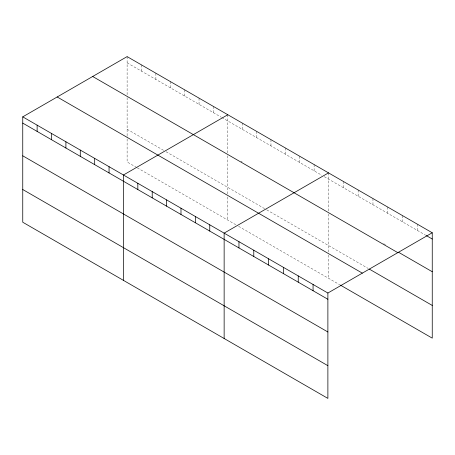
<?xml version="1.0" encoding="UTF-8"?>
<svg xmlns="http://www.w3.org/2000/svg" width="455" height="455" viewBox="0 0 455 455"><rect width="100%" height="100%" fill="white"/><g stroke="black" fill="none" stroke-linecap="round" stroke-linejoin="round"><path stroke-width="0.34" stroke-dasharray="2.27 1.71" d="M127.116 56.602L127.116 94.879M127.116 62.853L221.215 117.18M221.812 117.526L321.912 175.317M324.307 176.699L425.726 235.258M240.996 161.309L242.191 162.003M383.639 243.664L385.413 244.693M127.116 129.266L163.675 150.372M166.075 151.76L266.169 209.545M266.767 209.892L368.226 268.467M136.705 167.514L127.116 161.974L127.116 136.762M137.302 167.855L236.202 224.958M238.596 226.34L339.766 284.75M417.428 224.213L417.428 230.463M402.607 215.659L402.607 221.909M387.785 207.099L387.785 213.35M372.963 198.545L372.963 204.795M358.148 189.985L358.148 196.236M343.326 181.431L343.326 187.682M328.504 172.872L328.504 211.837M328.504 213.941L328.504 252.349M328.504 255.079L328.504 278.244M314.121 164.568L314.121 170.818M299.731 156.264L299.731 162.515M285.348 147.96L285.348 154.205M270.964 139.657L270.964 145.901M256.58 131.347L256.58 137.598M242.191 123.043L242.191 129.294M227.807 114.74L227.807 153.699M227.807 155.803L227.807 194.217M227.807 196.941L227.807 220.112M213.423 106.436L213.423 112.681M199.04 98.126L199.04 104.377M184.65 89.823L184.65 96.073M170.267 81.519L170.267 87.769M155.883 73.215L155.883 79.46M141.499 64.906L141.499 71.156M127.116 97.666L127.116 136.079"/><path stroke-width="0.68" d="M22.75 116.855L327.884 293.026L327.884 398.398L22.75 222.228L22.75 116.855L127.116 56.602L432.25 232.772L432.25 338.145L340.363 285.092M227.807 114.74L123.447 174.993L123.447 280.365M328.504 172.872L224.139 233.125L224.139 338.497M327.884 293.026L432.25 232.772M426.324 235.599L432.25 239.023M398.461 252.224L432.25 271.732M92.672 76.485L397.812 252.656M369.409 269.155L432.25 305.436M57.188 96.972L362.328 273.142M22.75 123.106L327.884 299.276M22.75 155.815L327.884 331.985M22.75 189.519L327.884 365.689M313.068 284.466L313.068 290.717M298.247 275.912L298.247 282.163M283.425 267.352L283.425 273.603M268.604 258.798L268.604 265.049M253.782 250.239L253.782 256.489M238.96 241.685L238.96 247.935M209.755 224.821L209.755 231.072M195.371 216.517L195.371 222.768M180.988 208.214L180.988 214.459M166.598 199.91L166.598 206.155M152.215 191.6L152.215 197.851M137.831 183.297L137.831 189.547M109.058 166.689L109.058 172.934M94.674 158.38L94.674 164.63M80.29 150.076L80.29 156.327M65.907 141.772L65.907 148.023M51.517 133.469L51.517 139.713M37.134 125.159L37.134 131.41"/></g></svg>
